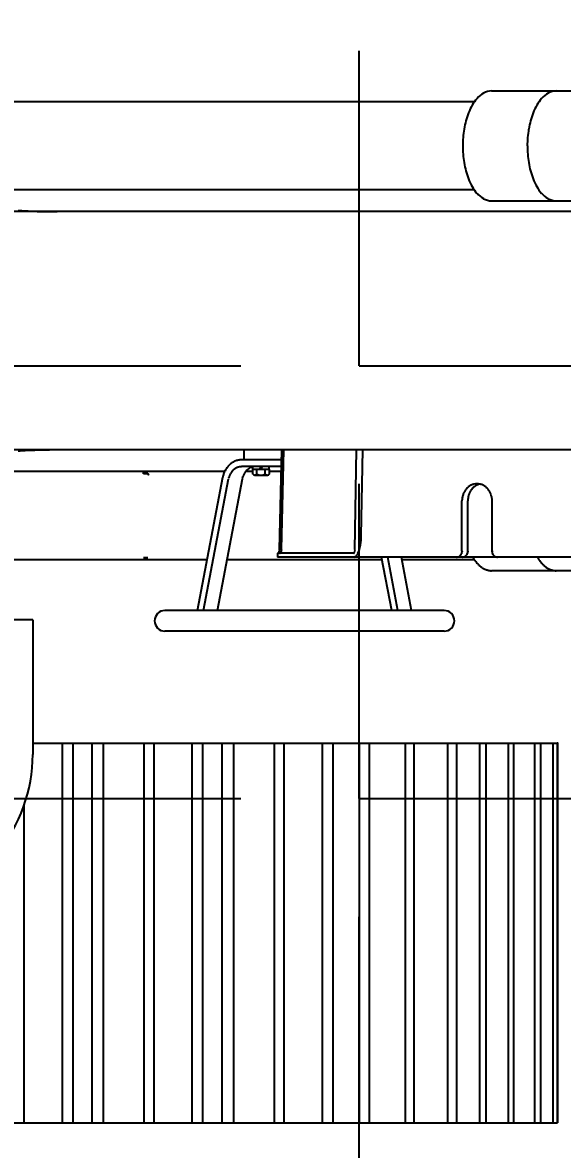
# Model space of a CAD drawing. Header units: metres. Extents: x 668617 to 675126, y 2286318 to 2293677.
# Drawn here: x 669151.909 to 669152.938, y 2287256.557 to 2287258.705 of the extents above; entities that cross this region are included whole.
import ezdxf

# ---------------------------------------------------------------- set-up
doc = ezdxf.new("R2010")
doc.units = ezdxf.units.M
doc.header["$MEASUREMENT"] = 0
doc.linetypes.add('DASHED2', pattern=[0.375, 0.25, -0.125])
for name, color, linetype in [('0_DETALLES_COTAS', 252, 'Continuous'), ('0_VEH_CONSTRUCCION', 250, 'Continuous'), ('DMTG-ZONA-TRABAJO', 250, 'Continuous')]:
    doc.layers.add(name, color=color, linetype=linetype)
doc.styles.get("Standard").update_dxf_attribs({"font": 'arial.ttf'})
doc.dimstyles.get("Standard").update_dxf_attribs({"dimtxt": 0.18, "dimasz": 0.18, "dimexe": 0.18, "dimexo": 0.0625, "dimgap": 0.09, "dimtad": 0, "dimtih": 1, "dimtoh": 1, "dimdec": 4, "dimzin": 0, "dimdsep": 46, "dimtxsty": 'Standard', "dimcen": 0.09, "dimadec": 0, "dimazin": 0, "dimtfac": 1, "dimtdec": 4, "dimtofl": 0, "dimtmove": 0, "dimatfit": 3, "dimfxl": 1, "dimtolj": 1, "dimtzin": 0, "dimarcsym": 0})

# ---------------------------------------------------------------- blocks, each defined once
blk = doc.blocks.new('_ArchTick')
at = {"color": 0, "linetype": 'ByBlock', "const_width": 0.15}
blk.add_lwpolyline([(-0.5, -0.5), (0.5, 0.5)], dxfattribs=at)
blk = doc.blocks.new('*D304')
at = {"layer": '0_DETALLES_COTAS', "linetype": 'DASHED2', "lineweight": -2, "ltscale": 5, "transparency": 16777216}
for p, q in [((669151.3068, 2287256.2083), (669175.8309, 2287256.2083)), ((669175.6509, 2287256.2083), (669175.6509, 2287254.7044)), ((669151.3068, 2287254.7044), (669175.8309, 2287254.7044)), ((669175.6509, 2287254.7044), (669175.6509, 2287251.4864)), ((669175.6509, 2287251.4864), (669174.8509, 2287251.4864))]:
    blk.add_line(p, q, dxfattribs=at)
at = {"layer": 'Defpoints', "color": 0, "linetype": 'DASHED2', "ltscale": 5, "transparency": 16777216}
for p in [(669151.2443, 2287256.2083), (669175.6509, 2287256.2083), (669151.2443, 2287254.7044)]:
    blk.add_point(p, dxfattribs=at)
at = {"layer": '0_DETALLES_COTAS', "linetype": 'DASHED2', "lineweight": -2, "ltscale": 5, "transparency": 16777216, "xscale": 0.8, "yscale": 0.8, "zscale": 0.8}
for p, rotation in [((669175.6509, 2287256.2083), 90), ((669175.6509, 2287254.7044), 270)]:
    blk.add_blockref('_ArchTick', p, dxfattribs=dict(at, rotation=rotation))
at = {"layer": '0_DETALLES_COTAS', "linetype": 'DASHED2', "ltscale": 5, "transparency": 16777216, "insert": (669166.9972, 2287251.4864), "char_height": 1, "attachment_point": 5}
blk.add_mtext('\\A1;Paso provisional peatón', dxfattribs=at)
blk = doc.blocks.new('excavadora planta')
at = {"color": 0}
for p, q in [((-0.5175, 1.251), (-4.1079, 1.251)), ((-2.8986, 1.251), (-4.1079, 1.251)), ((-4.1079, 1.251), (-4.1079, 0.7486)), ((-4.1079, 0.7486), (-4.1079, 1.251)), ((-4.1018, 0.7486), (-4.1018, 1.251)), ((-4.0852, 0.7486), (-4.0852, 1.251)), ((-4.0775, 0.7486), (-4.0775, 1.251)), ((-4.0497, 0.7486), (-4.0497, 1.251)), ((-4.0425, 0.7486), (-4.0425, 1.251)), ((-4.0128, 0.7486), (-4.0128, 1.251)), ((-4.0045, 0.7486), (-4.0045, 1.251)), ((-3.9743, 0.7486), (-3.9743, 1.251)), ((-3.962, 0.7486), (-3.962, 1.251)), ((-3.9176, 0.7486), (-3.9176, 1.251)), ((-3.9061, 0.7486), (-3.9061, 1.251)), ((-3.9061, 0.7486), (-3.9061, 1.251)), ((-3.8587, 0.7486), (-3.8587, 1.251)), ((-3.8455, 0.7486), (-3.8455, 1.251)), ((-3.8104, 0.7486), (-3.8104, 1.251)), ((-3.7963, 0.7486), (-3.7963, 1.251)), ((-3.7458, 0.7486), (-3.7458, 1.251)), ((-3.7328, 0.7486), (-3.7328, 1.251)), ((-3.6789, 0.7486), (-3.6789, 1.251)), ((-3.6638, 0.7486), (-3.6638, 1.251)), ((-3.6381, 0.7486), (-3.6381, 1.251)), ((-3.6241, 0.7486), (-3.6241, 1.251)), ((-3.5735, 0.7486), (-3.5735, 1.251)), ((-3.5605, 0.7486), (-3.5605, 1.251)), ((-3.5065, 0.7486), (-3.5065, 1.251)), ((-3.4915, 0.7486), (-3.4915, 1.251)), ((-3.4663, 0.7486), (-3.4663, 1.251)), ((-3.4522, 0.7486), (-3.4522, 1.251)), ((-3.4017, 0.8315), (-3.4017, 1.251)), ((-3.4134, 0.5853), (-3.4134, 0.7638)), ((-3.4134, 0.7486), (-4.1079, 0.7486)), ((-3.4134, 0.7486), (-4.1079, 0.7486)), ((-3.9577, 0.6005), (-3.5884, 0.6005)), ((-3.4134, 0.5853), (-3.3411, 0.5853)), ((-3.9577, 0.5732), (-3.5884, 0.5732)), ((-3.9147, 0.5732), (-3.9013, 0.5024)), ((-3.8965, 0.5732), (-3.8831, 0.5024)), ((-3.8884, 0.5732), (-3.875, 0.5024)), ((-3.6577, 0.5732), (-3.6908, 0.3987)), ((-3.6395, 0.5732), (-3.6726, 0.3987)), ((-3.6313, 0.5732), (-3.6648, 0.3968)), ((-4.0206, 0.5204), (-4.159, 0.5204)), ((-4.8986, 0.5024), (-3.7375, 0.5024)), ((-4.0212, 0.4944), (-4.0212, 0.4281)), ((-3.9977, 0.5059), (-3.902, 0.5059)), ((-3.9891, 0.4944), (-3.9891, 0.4281)), ((-3.9814, 0.4944), (-3.9814, 0.4281)), ((-3.8756, 0.5059), (-3.6704, 0.5059)), ((-3.8396, 0.4926), (-3.8419, 0.3607)), ((-3.8379, 0.4974), (-3.7375, 0.4974)), ((-3.7425, 0.4926), (-3.7458, 0.3607)), ((-3.7399, 0.4926), (-3.7431, 0.3607)), ((-3.7375, 0.4974), (-3.7375, 0.5024)), ((-3.6441, 0.5059), (-3.1566, 0.5059)), ((-3.5598, 0.5055), (-3.5656, 0.5055)), ((-3.5598, 0.5032), (-3.5656, 0.5032)), ((-3.8482, 0.4739), (-3.8502, 0.3607)), ((-3.7424, 0.3894), (-3.7266, 0.3894)), ((-3.7266, 0.3926), (-3.7266, 0.3859)), ((-3.7073, 0.3939), (-3.7239, 0.3939)), ((-3.7211, 0.3926), (-3.7211, 0.3859)), ((-3.7101, 0.3926), (-3.7101, 0.3859)), ((-3.7046, 0.3926), (-3.7046, 0.3859)), ((-3.7046, 0.3894), (-3.695, 0.3894)), ((-3.6672, 0.3894), (-3.1865, 0.3894)), ((-3.5662, 0.3924), (-3.5661, 0.3923)), ((-3.5656, 0.3921), (-3.5598, 0.3921)), ((-3.5656, 0.3898), (-3.5598, 0.3898)), ((-3.5598, 0.3921), (-3.5598, 0.3898)), ((-3.7428, 0.3738), (-3.6899, 0.3738)), ((-3.7426, 0.3828), (-3.6899, 0.3828)), ((-3.7046, 0.3859), (-3.7266, 0.3859)), ((-3.7264, 0.3859), (-3.7264, 0.3828)), ((-3.7156, 0.3859), (-3.7173, 0.3828)), ((-3.7139, 0.3859), (-3.7156, 0.3828)), ((-3.7048, 0.3859), (-3.7048, 0.3828)), ((-3.6933, 0.3738), (-3.6933, 0.3607)), ((-4.6267, 0.3607), (-3.3136, 0.3607)), ((-4.6139, 0.0452), (-3.3136, 0.0452)), ((-4.0206, 0.0311), (-4.159, 0.0311)), ((-3.9977, 0.0166), (-3.1865, 0.0166)), ((-3.9977, -0.1), (-3.1566, -0.1)), ((-4.0206, -0.1145), (-4.159, -0.1145))]:
    blk.add_line(p, q, dxfattribs=at)
for centre, radius, start, end in [((-3.2125, 0.7638), 0.201, 139.6898, 180), ((-3.9577, 0.5868), 0.0137, 90, 270), ((-3.5884, 0.5868), 0.0137, 270, 90), ((-4.1061, 0.5003), 0.0202, 84.2922, 89.9947), ((-4.1061, 0.4999), 0.0206, 78.6988, 84.2865), ((-4.1063, 0.499), 0.0214, 73.3214, 78.6916), ((-4.1067, 0.4978), 0.0227, 68.2454, 73.3212), ((-4.1073, 0.4963), 0.0244, 63.5452, 68.2391), ((-4.1082, 0.4945), 0.0264, 59.201, 63.5478), ((-4.1094, 0.4924), 0.0288, 55.2014, 59.2014), ((-4.1109, 0.4902), 0.0314, 51.5368, 55.2043), ((-4.1127, 0.4879), 0.0344, 48.1763, 51.5343), ((-4.1149, 0.4855), 0.0376, 45.1219, 48.1825), ((-4.1173, 0.4831), 0.041, 42.3219, 45.122), ((-4.1199, 0.4807), 0.0446, 39.7397, 42.3214), ((-4.1228, 0.4783), 0.0483, 37.3587, 39.7451), ((-4.1259, 0.476), 0.0522, 35.1458, 37.3582), ((-4.0206, 0.5003), 0.0202, 84.2924, 89.9949), ((-4.0206, 0.4999), 0.0206, 78.6988, 84.2865), ((-4.0208, 0.499), 0.0214, 73.3214, 78.6916), ((-4.0212, 0.4978), 0.0227, 68.244, 73.3198), ((-4.0218, 0.4963), 0.0244, 63.547, 68.2409), ((-4.0227, 0.4945), 0.0264, 59.201, 63.5478), ((-4.0239, 0.4924), 0.0288, 55.2014, 59.2014), ((-4.0254, 0.4902), 0.0314, 51.5368, 55.2043), ((-4.0272, 0.4879), 0.0344, 48.1763, 51.5343), ((-4.0294, 0.4855), 0.0376, 45.1219, 48.1825), ((-4.0318, 0.4831), 0.041, 42.3219, 45.122), ((-4.0344, 0.4807), 0.0446, 39.743, 42.3246), ((-4.0373, 0.4783), 0.0483, 37.3587, 39.7451), ((-4.0404, 0.476), 0.0522, 35.1458, 37.3582), ((-4.1291, 0.4737), 0.0562, 33.0908, 35.1486), ((-4.1326, 0.4714), 0.0603, 31.1716, 33.0921), ((-4.0283, 0.4962), 0.00622, 83.5206, 90.326), ((-4.0283, 0.4961), 0.00628, 76.5856, 83.5261), ((-4.0283, 0.496), 0.0064, 69.7956, 76.5763), ((-4.0284, 0.4959), 0.00657, 63.318, 69.799), ((-4.0285, 0.4957), 0.00678, 57.0263, 63.305), ((-4.0286, 0.4955), 0.00702, 50.9829, 57.0411), ((-4.0288, 0.4953), 0.00729, 45.137, 50.9698), ((-4.029, 0.4951), 0.00758, 39.5351, 45.1485), ((-4.0292, 0.4949), 0.00787, 34.1145, 39.5229), ((-4.0294, 0.4947), 0.00814, 28.899, 34.1223), ((-4.0297, 0.4946), 0.0084, 23.8416, 28.9034), ((-4.0299, 0.4945), 0.00863, 18.9103, 23.8366), ((-4.0301, 0.4944), 0.00883, 14.1042, 18.9219), ((-4.0302, 0.4944), 0.00898, 9.2262, 14.1029), ((-4.0303, 0.4944), 0.00909, 4.5237, 9.2199), ((-4.0304, 0.4944), 0.00914, 0.006, 4.538), ((-4.0437, 0.4737), 0.0562, 33.0873, 35.1451), ((-4.0471, 0.4714), 0.0603, 31.1716, 33.0921), ((-3.98, 0.4944), 0.00909, 171.1019, 175.8669), ((-3.9799, 0.4944), 0.00914, 175.8692, 180.5175), ((-3.9801, 0.4944), 0.00899, 166.2372, 171.1119), ((-3.9802, 0.4944), 0.00884, 161.2488, 166.2442), ((-3.9804, 0.4945), 0.00863, 156.2159, 161.2406), ((-3.9806, 0.4946), 0.0084, 150.9647, 156.2258), ((-3.9809, 0.4947), 0.00813, 145.5575, 150.9618), ((-3.9811, 0.4949), 0.00784, 140.0103, 145.5584), ((-3.9813, 0.4951), 0.00756, 134.3242, 140.0109), ((-3.9815, 0.4953), 0.00727, 128.5131, 134.326), ((-3.9817, 0.4955), 0.00701, 122.585, 128.5042), ((-3.9818, 0.4957), 0.00677, 116.4482, 122.599), ((-3.9819, 0.4959), 0.00656, 109.9786, 116.4339), ((-3.982, 0.496), 0.00639, 103.3954, 109.9918), ((-3.982, 0.4961), 0.00628, 96.6925, 103.3727), ((-3.982, 0.4962), 0.00622, 90.0042, 96.7008), ((-3.9723, 0.4944), 0.00909, 171.1117, 175.8773), ((-3.9723, 0.4944), 0.00914, 175.8691, 180.5183), ((-3.9724, 0.4944), 0.00899, 166.228, 171.1034), ((-3.9726, 0.4944), 0.00883, 161.2455, 166.2413), ((-3.9728, 0.4945), 0.00864, 156.2093, 161.2342), ((-3.973, 0.4946), 0.0084, 150.9646, 156.2259), ((-3.9732, 0.4947), 0.00813, 145.5574, 150.9619), ((-3.9735, 0.4949), 0.00785, 140.0012, 145.5494), ((-3.9737, 0.4951), 0.00755, 134.3327, 140.0192), ((-3.9739, 0.4953), 0.00727, 128.5054, 134.3181), ((-3.974, 0.4955), 0.00701, 122.5853, 128.504), ((-3.9742, 0.4957), 0.00677, 116.4485, 122.5987), ((-3.9743, 0.4959), 0.00656, 109.979, 116.4336), ((-3.9743, 0.496), 0.0064, 103.3923, 109.9882), ((-3.9743, 0.4961), 0.00628, 96.6947, 103.3746), ((-3.9743, 0.4962), 0.00622, 90.0035, 96.7001), ((-3.806, 0.4806), 0.0414, 161.6824, 164.4112), ((-3.8136, 0.4832), 0.0334, 158.293, 161.7066), ((-3.8209, 0.4861), 0.0255, 153.8813, 158.3216), ((-3.8276, 0.4894), 0.0181, 147.671, 153.9497), ((-3.8331, 0.4929), 0.0116, 138.0692, 147.8244), ((-3.8368, 0.4963), 0.00653, 121.119, 138.4427), ((-3.8382, 0.4987), 0.00371, 90.8312, 121.2653), ((6.7396, -0.3919), 10.6161, 175.21433, 175.21616), ((6.7537, -0.1426), 10.6123, 176.56393, 176.56576), ((8.2131, 0.0461), 12.061, 177.87621, 177.87781), ((6.5371, -0.9141), 10.4717, 172.2699, 172.27173), ((6.6689, -0.6553), 10.5711, 173.75757, 173.7594), ((6.0803, -1.4457), 10.1077, 168.93002, 168.93185), ((6.344, -1.1775), 10.3198, 170.67434, 170.67617), ((5.779, -2.1045), 9.9635, 164.87225, 164.87408), ((5.746, -1.7138), 9.8365, 167.02092, 167.02275), ((4.8318, -2.2716), 9.1019, 162.29747, 162.29954), ((4.5389, -2.7026), 8.9678, 159.10166, 159.10372), ((4.091, -3.1838), 8.7423, 155.10309, 155.10515), ((3.6892, -3.9036), 8.7197, 149.69104, 149.69311), ((2.9944, -4.8998), 8.7072, 141.69629, 141.69835), ((-3.8377, 0.4964), 0.00103, 119.5783, 137.0633), ((-3.8379, 0.4968), 0.000611, 90.7227, 119.6287), ((7.6751, -0.5429), 11.4644, 174.81318, 174.81501), ((7.6421, -0.1335), 11.4018, 176.84945, 176.85128), ((6.2851, -1.1891), 10.1678, 170.47071, 170.47277), ((6.3814, -0.8001), 10.2061, 172.71652, 172.71859), ((5.875, -1.9629), 9.9262, 165.66379, 165.66586), ((6.1177, -1.5739), 10.0746, 168.15201, 168.15407), ((5.5568, -2.3562), 9.7263, 162.95245, 162.95452), ((5.1634, -2.7368), 9.4738, 160.05048, 160.05254), ((5.0588, -3.2808), 9.5768, 156.77407, 156.77613), ((4.1375, -3.5472), 8.8561, 152.83415, 152.83645), ((3.6817, -4.1196), 8.7414, 148.12437, 148.12666), ((3.0375, -4.7298), 8.5597, 142.36721, 142.3695), ((2.1598, -5.3513), 8.308, 135.25611, 135.25841), ((-3.7398, 0.4957), 0.00181, 120.3975, 131.3453), ((-3.7401, 0.496), 0.00139, 106.4365, 120.4037), ((-3.7401, 0.4962), 0.00117, 90.1058, 106.3389), ((7.6447, -0.1288), 11.4015, 176.87309, 176.87492), ((6.2878, -1.1891), 10.1678, 170.47071, 170.47277), ((6.384, -0.8042), 10.2066, 172.69321, 172.69527), ((7.6824, -0.5429), 11.4691, 174.81531, 174.81714), ((6.1204, -1.5739), 10.0746, 168.15201, 168.15407), ((5.8776, -1.9671), 9.9273, 165.64038, 165.64244), ((5.5637, -2.3562), 9.7303, 162.95968, 162.96174), ((5.166, -2.741), 9.4753, 160.02668, 160.02874), ((5.0573, -3.285), 9.5746, 156.74116, 156.74322), ((4.1439, -3.5472), 8.8594, 152.84528, 152.84757), ((3.6806, -4.1234), 8.7402, 148.09035, 148.09264), ((3.0402, -4.7298), 8.5597, 142.36721, 142.3695), ((2.1662, -5.3551), 8.3133, 135.25595, 135.25824), ((-3.7372, 0.4957), 0.00181, 120.3792, 131.3231), ((-3.7374, 0.496), 0.00139, 106.4385, 120.4016), ((-3.7375, 0.4962), 0.00117, 90.103, 106.3343), ((-3.7599, 0.4724), 0.0883, 176.3483, 177.6434), ((-3.7629, 0.4726), 0.0853, 175.0115, 176.3524), ((-3.7669, 0.4729), 0.0813, 173.6016, 175.0083), ((-3.7718, 0.4735), 0.0763, 172.0952, 173.6091), ((-3.7776, 0.4743), 0.0705, 170.4765, 172.0945), ((-3.784, 0.4754), 0.064, 168.7039, 170.4757), ((-3.791, 0.4768), 0.0569, 166.7085, 168.7145), ((-3.7984, 0.4785), 0.0493, 164.4045, 166.7125), ((-3.7579, 0.4723), 0.0903, 177.6402, 178.9218), ((-3.9956, 0.4281), 0.0257, 179.993, 189.3458), ((-3.9961, 0.428), 0.0251, 189.3329, 198.882), ((-3.9972, 0.4276), 0.024, 198.8669, 208.8502), ((-4.0132, 0.4276), 0.0241, 334.561, 338.9621), ((-4.0137, 0.4278), 0.0246, 338.9624, 343.2698), ((-4.0141, 0.4279), 0.025, 343.27, 347.5023), ((-4.0145, 0.428), 0.0254, 347.4986, 351.6745), ((-4.0147, 0.4281), 0.0256, 351.6738, 355.8424), ((-4.0148, 0.4281), 0.0257, 355.8436, 0.0022), ((-4.0055, 0.4276), 0.024, 331.0846, 341.0744), ((-4.0065, 0.428), 0.0251, 341.0636, 350.6203), ((-4.0071, 0.4281), 0.0257, 350.6046, 0.0059), ((-3.9984, 0.4269), 0.0225, 208.8412, 219.4702), ((-3.9997, 0.4259), 0.0209, 219.4577, 230.9048), ((-4.0006, 0.4247), 0.0194, 230.906, 243.2482), ((-4.0012, 0.4236), 0.0182, 243.2611, 256.4009), ((-4.0013, 0.423), 0.0176, 256.4273, 269.9842), ((-4.0091, 0.4234), 0.0179, 282.5459, 288.3993), ((-4.0092, 0.4237), 0.0183, 288.407, 294.1597), ((-4.0094, 0.4242), 0.0188, 294.1577, 299.7768), ((-4.0013, 0.423), 0.0176, 270.0158, 283.6019), ((-4.0097, 0.4247), 0.0194, 299.7773, 305.2397), ((-4.01, 0.4252), 0.02, 305.2396, 310.498), ((-4.0015, 0.4236), 0.0182, 283.6295, 296.7295), ((-4.0105, 0.4257), 0.0207, 310.5021, 315.6146), ((-4.011, 0.4262), 0.0214, 315.6107, 320.6219), ((-4.0115, 0.4266), 0.0221, 320.621, 325.4094), ((-4.0121, 0.427), 0.0228, 325.4085, 330.0511), ((-4.002, 0.4247), 0.0194, 296.7404, 309.0611), ((-4.0127, 0.4274), 0.0235, 330.0506, 334.5637), ((-4.003, 0.4259), 0.0209, 309.0618, 320.4778), ((-4.0042, 0.4269), 0.0225, 320.469, 331.0987), ((-3.7239, 0.3904), 0.00351, 38.3631, 141.6369), ((-3.7156, 0.3818), 0.0121, 62.8019, 117.1981), ((-3.7073, 0.3904), 0.00351, 38.3631, 141.6369), ((-3.7097, 0.4012), 0.0188, 314.5757, 318.8268), ((-3.7101, 0.4015), 0.0194, 318.8198, 322.9504), ((-3.7105, 0.4018), 0.0199, 322.9478, 326.9343), ((-3.7109, 0.4021), 0.0204, 326.9389, 330.8255), ((-3.7114, 0.4024), 0.0209, 330.8252, 334.6218), ((-3.7118, 0.4025), 0.0213, 334.6218, 338.3388), ((-3.7121, 0.4027), 0.0217, 338.3301, 341.9787), ((-3.7125, 0.4028), 0.0221, 341.9832, 345.5742), ((-3.7128, 0.4029), 0.0224, 345.5743, 349.1191), ((-3.6914, 0.4011), 0.0188, 313.7397, 318.627), ((-3.6919, 0.4015), 0.0194, 318.6297, 323.3651), ((-3.6924, 0.4019), 0.02, 323.3637, 327.9167), ((-3.6929, 0.4022), 0.0206, 327.9132, 332.338), ((-3.6934, 0.4025), 0.0211, 332.3346, 336.6462), ((-3.6938, 0.4026), 0.0216, 336.6485, 340.8634), ((-3.6942, 0.4028), 0.022, 340.8647, 344.9994), ((-3.6945, 0.4029), 0.0224, 344.9949, 349.0664), ((-3.6943, 0.4019), 0.0298, 327.9813, 332.4042), ((-3.695, 0.4022), 0.0306, 332.4054, 336.7153), ((-3.6956, 0.4025), 0.0313, 336.7095, 340.923), ((-3.6962, 0.4027), 0.0319, 340.9273, 345.0608), ((-3.6967, 0.4028), 0.0324, 345.0544, 349.125), ((8.3971, 0.6581), 11.9668, 181.26255, 181.26347), ((7.4833, 1.1007), 11.0727, 183.65797, 183.65889), ((11.1039, 1.9515), 14.7531, 186.05973, 186.06042), ((11.0411, 2.5668), 14.7686, 188.46055, 188.46123), ((10.9407, 3.2449), 14.7849, 191.11867, 191.11935), ((10.79, 3.923), 14.7842, 193.81158, 193.81227), ((10.6016, 4.6764), 14.8015, 196.81998, 196.82067), ((17.309, 8.0237), 22.2265, 200.07831, 200.07877), ((16.7627, 9.3612), 22.2195, 203.80441, 203.80487), ((16.0845, 10.8683), 22.2687, 208.06085, 208.06131), ((33.7384, 24.6973), 44.5237, 213.08474, 213.08497), ((30.9124, 28.5406), 44.5095, 219.22786, 219.22809), ((-29.4532, -41.3589), 49.1255, 58.19948, 58.19971), ((-10.6876, -21.5385), 23.0581, 72.00897, 72.00942), ((-3.9424, -11.5435), 11.9416, 88.19128, 88.19219), ((-3.7081, 0.3987), 0.0159, 281.9677, 286.915), ((-3.7082, 0.399), 0.0161, 286.9074, 291.7901), ((-3.7083, 0.3993), 0.0165, 291.7983, 296.5949), ((-3.7085, 0.3996), 0.0169, 296.593, 301.2867), ((-3.7087, 0.4), 0.0173, 301.2863, 305.8652), ((-3.709, 0.4004), 0.0178, 305.866, 310.2502), ((-3.7093, 0.4008), 0.0183, 310.2444, 314.5658), ((-3.6899, 0.3984), 0.0156, 270.0022, 275.8371), ((-3.6899, 0.3964), 0.0226, 269.9994, 275.8343), ((-3.6899, 0.3985), 0.0157, 275.839, 281.5644), ((-3.6899, 0.3965), 0.0227, 275.8402, 281.6412), ((-3.6899, 0.3987), 0.0159, 281.5696, 287.2464), ((-3.6899, 0.3968), 0.023, 281.6412, 287.3171), ((-3.69, 0.399), 0.0162, 287.243, 292.8326), ((-3.6902, 0.3994), 0.0166, 292.8363, 298.3072), ((-3.6901, 0.3972), 0.0235, 287.3214, 292.9099), ((-3.6904, 0.3998), 0.0171, 298.3067, 303.6358), ((-3.6907, 0.4002), 0.0176, 303.6381, 308.7639), ((-3.6903, 0.3978), 0.024, 292.908, 298.3773), ((-3.691, 0.4007), 0.0182, 308.7602, 313.7384), ((-3.6906, 0.3984), 0.0247, 298.38, 303.7073), ((-3.6911, 0.399), 0.0255, 303.7073, 308.8782), ((-3.6916, 0.3997), 0.0263, 308.8764, 313.8527), ((-3.6922, 0.4003), 0.0272, 313.8577, 318.7427), ((-3.6929, 0.4009), 0.0281, 318.7383, 323.4313), ((-3.6936, 0.4014), 0.029, 323.429, 327.98), ((-3.4459, 1.2838), 0.9231, 270.0003, 270.535), ((-3.443, 1.2838), 0.9231, 270.0003, 270.535), ((-3.4459, 1.2835), 0.9228, 270.5345, 271.0694), ((-3.443, 1.2835), 0.9228, 270.5345, 271.0694), ((-3.4459, 1.2836), 0.9229, 271.0697, 271.6046), ((-3.443, 1.2836), 0.9229, 271.0697, 271.6046), ((-3.4459, 1.2837), 0.923, 271.604, 272.1389), ((-3.443, 1.2837), 0.923, 271.604, 272.1389), ((-3.4459, 1.2838), 0.9231, 272.1393, 272.6742), ((-3.443, 1.2838), 0.9231, 272.1393, 272.6743), ((-3.4459, 1.2839), 0.9231, 272.6738, 273.2087), ((-3.4459, -0.8777), 0.9229, 89.4659, 90.0015), ((-3.443, -0.8777), 0.9229, 89.4659, 90.0015), ((-3.4459, -0.8779), 0.9231, 88.9296, 89.4664), ((-3.443, -0.8779), 0.9231, 88.9296, 89.4664), ((-3.4459, -0.8777), 0.9229, 88.3938, 88.9294), ((-3.443, -0.8777), 0.9229, 88.3938, 88.9294), ((-3.4459, -0.8777), 0.9229, 87.858, 88.3936), ((-3.443, -0.8777), 0.9229, 87.8581, 88.3937), ((-4.1063, 0.0091), 0.022, 60.1086, 89.2644), ((-4.0208, 0.0091), 0.022, 60.1089, 89.2645), ((-3.4459, -0.8781), 0.9233, 87.3233, 87.8587), ((-3.443, -0.8781), 0.9233, 87.3232, 87.8586), ((-3.4459, -0.8781), 0.9233, 86.7871, 87.3225), ((-4.1122, -0.0012), 0.0338, 41.178, 60.0932), ((-4.1269, -0.0144), 0.0536, 29.5269, 41.4602), ((-4.0267, -0.0012), 0.0338, 41.1781, 60.093), ((-4.0414, -0.0144), 0.0536, 29.5269, 41.4602), ((-4.1467, -0.0258), 0.0765, 21.3077, 29.6742), ((-4.1673, -0.034), 0.0986, 14.8888, 21.3791), ((-4.0612, -0.0258), 0.0765, 21.3086, 29.6754), ((-4.0818, -0.034), 0.0986, 14.8893, 21.3796), ((-4.1853, -0.0388), 0.1172, 9.4618, 14.9264), ((-4.0998, -0.0388), 0.1172, 9.462, 14.9265), ((-4.1985, -0.0411), 0.1306, 4.5911, 9.4851), ((-4.113, -0.0411), 0.1306, 4.5909, 9.4851), ((-4.2054, -0.0417), 0.1375, 359.9658, 4.6079), ((-4.2053, -0.0417), 0.1375, 355.3262, 359.9803), ((-4.1199, -0.0417), 0.1375, 359.9658, 4.6079), ((-4.1198, -0.0417), 0.1375, 355.3261, 359.9804), ((-4.1983, -0.0423), 0.1305, 350.4381, 355.3428), ((-4.1128, -0.0423), 0.1305, 350.4381, 355.3428), ((-4.1851, -0.0446), 0.117, 344.9941, 350.4616), ((-4.0996, -0.0446), 0.117, 344.994, 350.4617), ((-4.1465, -0.0577), 0.0762, 330.2121, 338.596), ((-4.167, -0.0495), 0.0983, 338.525, 345.032), ((-4.061, -0.0577), 0.0762, 330.2121, 338.596), ((-4.0815, -0.0495), 0.0983, 338.5242, 345.0313), ((-4.1267, -0.0691), 0.0534, 318.394, 330.3605), ((-4.0412, -0.0691), 0.0534, 318.3934, 330.3599), ((-4.1063, -0.0926), 0.0219, 270.5641, 299.698), ((-4.1121, -0.0824), 0.0337, 299.7224, 318.674), ((-4.0208, -0.0926), 0.0219, 270.5642, 299.6979), ((-4.0266, -0.0824), 0.0337, 299.722, 318.6734)]:
    blk.add_arc(centre, radius, start, end, dxfattribs=at)
blk.add_point((-4.1079, 0.7486), dxfattribs=at)
blk.add_point((-4.1079, 0.7486), dxfattribs=at)

msp = doc.modelspace()

# ---------------------------------------------------------------- hatches: boundary and pattern name
at = {"layer": 'DMTG-ZONA-TRABAJO', "ltscale": 3}
h = msp.add_hatch(dxfattribs=at)
h.set_pattern_fill('ANGLE', color=30, scale=3)
h.set_pattern_definition([(0, (0, 0), (0, 0.825), [0.6, -0.225]), (90, (0, 0), (-0.825, 5e-17), [0.6, -0.225])])
h.paths.add_polyline_path([(669153.26392, 2287266.05324), (669146.52229, 2287266.05324), (669146.52229, 2287256.20827), (669153.26392, 2287256.20827)])

# ---------------------------------------------------------------- block references
at = {"layer": '0_VEH_CONSTRUCCION', "xscale": 1.44, "yscale": 1.44, "zscale": 1.44, "rotation": 180}
msp.add_blockref('excavadora planta', (669147.01341, 2287258.40937), dxfattribs=at)

# ---------------------------------------------------------------- dimensions: what is measured, and where the dimension line sits
at = {"layer": '0_DETALLES_COTAS', "color": 251, "linetype": 'DASHED2', "ltscale": 5}
dim = msp.add_linear_dim(base=(669175.65087, 2287256.20827), p1=(669151.24434, 2287254.70435), p2=(669151.24434, 2287256.20827), angle=90, text='Paso provisional peatón', dimstyle='Standard', override={"dimtxt": 1, "dimasz": 0.8, "dimgap": 0.5, "dimdec": 2, "dimblk1": 'ArchTick', "dimblk2": 'ArchTick', "dimsah": 1, "dimclrd": 256, "dimclre": 256, "dimclrt": 256}, dxfattribs=at)
dim.commit()
dim.dimension.update_dxf_attribs({"geometry": '*D304', "text_midpoint": (669166.99719, 2287251.48641), "dimtype": 161})

doc.saveas('drawing.dxf')
